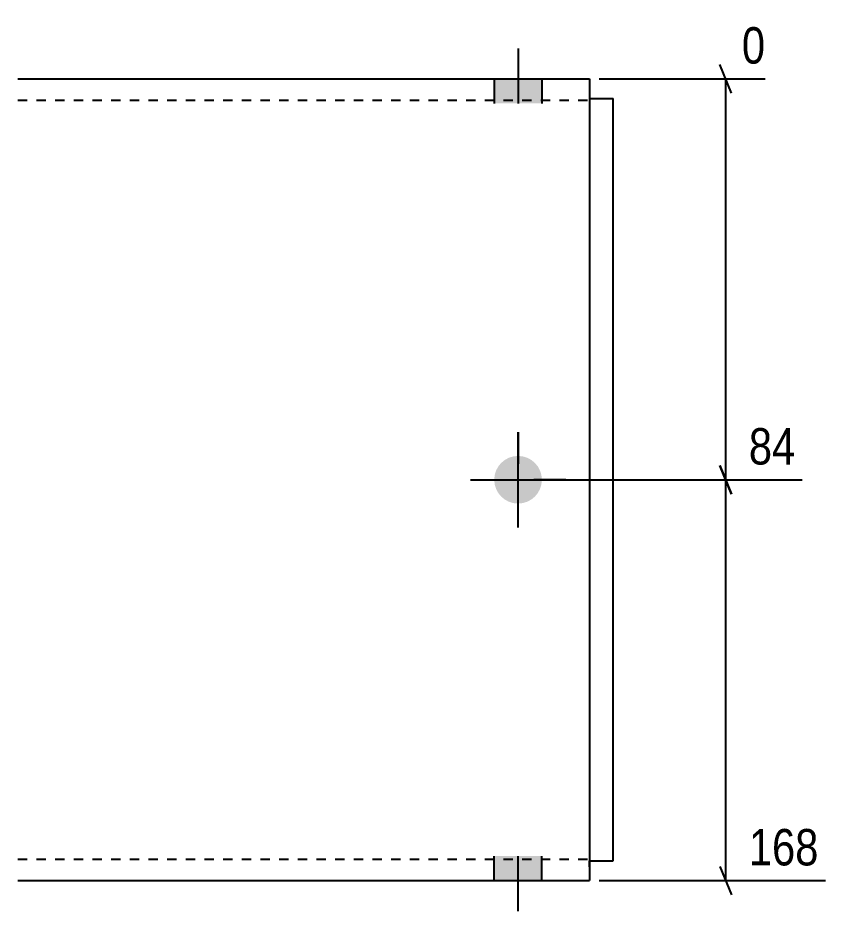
# Model space of a CAD drawing. Header units: millimetres. Extents: x -29 to 19532, y 3 to 527.
# Drawn here: x 7440.1 to 7609.8, y 14.3 to 201.7 of the extents above; entities that cross this region are included whole.
import ezdxf

# ---------------------------------------------------------------- set-up
doc = ezdxf.new("R2010")
doc.units = ezdxf.units.MM
doc.linetypes.add('DXK_LINE_DOT2', pattern=[3.9198, 1.9599, -1.9599])
doc.layers.add('MÅLSÆTNING', color=7, linetype='Continuous')
doc.layers.add('STÅL', color=7, linetype='Continuous')
doc.styles.add('Arial Narrow', font='ARIALN.TTF', dxfattribs={"height": 0.2})

msp = doc.modelspace()

# ---------------------------------------------------------------- hatches: boundary and pattern name
at = {"layer": 'STÅL', "linetype": 'Continuous'}
for points in [[(7550.09, 188.95), (7540.09, 188.95), (7540.09, 183.79), (7550.09, 183.79)], [(7545.09, 109.8, -1), (7545.09, 99.8, -1)], [(7550.09, 25.81), (7540.09, 25.81), (7540.09, 20.65), (7550.09, 20.65)]]:
    msp.add_hatch(color=96, dxfattribs=at).paths.add_polyline_path(points)

# ---------------------------------------------------------------- linework, layer by layer
at = {"layer": 'MÅLSÆTNING', "color": 7, "linetype": 'Continuous'}
for p, q in [((7589.88, 185.95), (7587.48, 191.95)), ((7562.09, 188.95), (7596.96, 188.95)), ((7588.68, 104.8), (7588.68, 188.95)), ((7587.48, 107.8), (7589.88, 101.8)), ((7589.88, 101.8), (7587.48, 107.8)), ((7547.09, 104.8), (7604.75, 104.8)), ((7547.09, 104.8), (7604.75, 104.8)), ((7588.68, 20.65), (7588.68, 104.8)), ((7587.48, 23.65), (7589.88, 17.65)), ((7562.09, 20.65), (7609.62, 20.65))]:
    msp.add_line(p, q, dxfattribs=at)
at = {"layer": 'STÅL', "color": 96, "linetype": 'Continuous'}
for p, q in [((7545.09, 195.35), (7545.09, 183.79)), ((7540.09, 188.95), (7540.09, 183.79)), ((7550.09, 188.95), (7550.09, 183.79)), ((7545.09, 114.8), (7545.09, 108.14)), ((7545.09, 94.8), (7545.09, 114.8)), ((7535.09, 104.8), (7541.75, 104.8)), ((7535.09, 104.8), (7555.09, 104.8)), ((7555.09, 104.8), (7548.43, 104.8)), ((7545.09, 94.8), (7545.09, 101.46)), ((7540.09, 20.65), (7540.09, 25.81)), ((7545.09, 14.25), (7545.09, 25.81)), ((7550.09, 20.65), (7550.09, 25.81))]:
    msp.add_line(p, q, dxfattribs=at)
at = {"layer": 'STÅL', "color": 2, "linetype": 'Continuous'}
for p, q in [((7440.09, 188.95), (7560.09, 188.95)), ((7560.09, 188.95), (7560.09, 126.58)), ((7560.09, 184.8), (7565.09, 184.8)), ((7565.09, 24.8), (7565.09, 184.8)), ((7560.09, 126.58), (7560.09, 20.65)), ((7560.09, 24.8), (7565.09, 24.8)), ((7440.09, 20.65), (7560.09, 20.65))]:
    msp.add_line(p, q, dxfattribs=at)
at = {"layer": 'STÅL', "color": 7, "linetype": 'DXK_LINE_DOT2'}
for p, q in [((7440.09, 184.45), (7560.09, 184.45)), ((7560.09, 184.8), (7560.09, 24.8)), ((7440.09, 25.15), (7560.09, 25.15)), ((7560.09, 23.52), (7560.09, 24.8))]:
    msp.add_line(p, q, dxfattribs=at)

# ---------------------------------------------------------------- wipeouts: each hides what was drawn before it
at = {"color": 0, "linetype": 'Continuous'}
for points in [[(7604.89, 106.4), (7604.89, 117.6), (7591.94, 117.6), (7591.94, 106.4)], [(7609.76, 22.25), (7609.76, 33.45), (7591.94, 33.45), (7591.94, 22.25)]]:
    msp.add_wipeout(points, dxfattribs=at).dxf.layer = 'MÅLSÆTNING'

# ---------------------------------------------------------------- next in the draw order: texts
at = {"layer": 'MÅLSÆTNING', "color": 3, "linetype": 'Continuous', "style": 'Arial Narrow'}
for s, p in [('84', (7593.54, 108)), ('168', (7593.54, 23.85))]:
    msp.add_text(s, height=7.635, dxfattribs=at).set_placement(p)

# ---------------------------------------------------------------- next in the draw order: wipeouts: each hides what was drawn before it
at = {"color": 0, "linetype": 'Continuous'}
msp.add_wipeout([(7598.56, 190.55), (7598.56, 201.75), (7590.48, 201.75), (7590.48, 190.55)], dxfattribs=at).dxf.layer = 'MÅLSÆTNING'

# ---------------------------------------------------------------- next in the draw order: texts
at = {"layer": 'MÅLSÆTNING', "color": 3, "linetype": 'Continuous', "style": 'Arial Narrow'}
msp.add_text('0', height=7.64, dxfattribs=at).set_placement((7592.08, 192.15))

doc.saveas('drawing.dxf')
